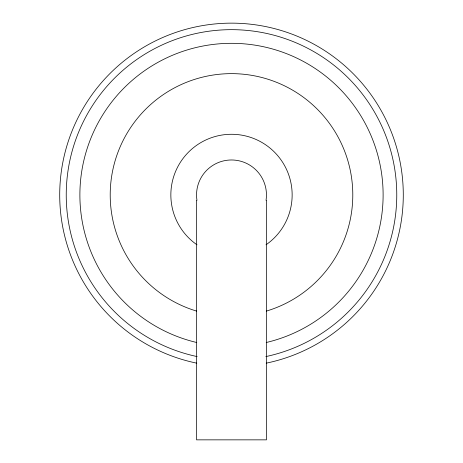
<?xml version="1.0" encoding="UTF-8"?>
<svg xmlns="http://www.w3.org/2000/svg" width="463" height="463" viewBox="0 0 463 463"><rect width="100%" height="100%" fill="white"/><g stroke="black" fill="none" stroke-linecap="round" stroke-linejoin="round"><path stroke-width="0.69" d="M266.457 200.259L266.457 439.85L196.543 439.85L196.543 200.259M196.775 342.516A151.615 151.615 0 0 1 106.421 109.245A151.615 151.615 0 0 1 356.579 109.245A151.615 151.615 0 0 1 266.225 342.516M197.151 356.585A165.262 165.262 0 0 1 94.487 102.52A165.262 165.262 0 0 1 368.513 102.52A165.262 165.262 0 0 1 265.849 356.585M196.775 363.166A171.779 171.779 0 0 1 88.896 99.151A171.779 171.779 0 0 1 374.104 99.151A171.779 171.779 0 0 1 266.225 363.166M196.706 311.124A121.294 121.294 0 0 1 132.823 124.397A121.294 121.294 0 0 1 330.177 124.397A121.294 121.294 0 0 1 266.294 311.124M197.006 244.811A60.647 60.647 0 0 1 186.114 154.7A60.647 60.647 0 0 1 276.886 154.7A60.647 60.647 0 0 1 265.993 244.811M196.966 200.334A34.956 34.956 0 0 1 231.5 159.978A34.956 34.956 0 0 1 266.034 200.334"/></g></svg>
